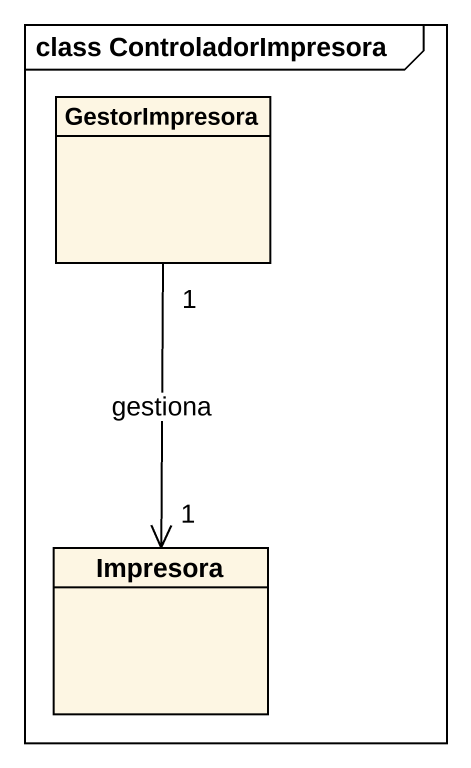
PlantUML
@startuml
mainframe class ControladorImpresora
hide circle
hide empty members
class GestorImpresora
class Impresora
GestorImpresora "1" --> "1" Impresora : gestiona
@enduml
